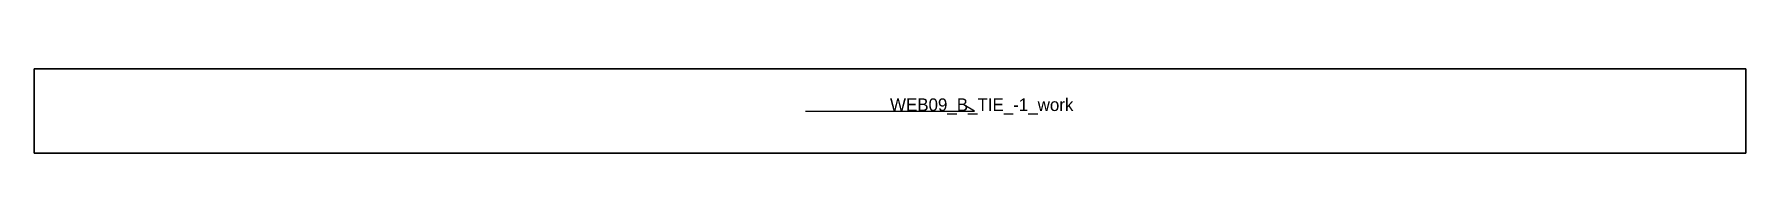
# Model space of a CAD drawing. Header units: millimetres. Extents: x 0 to 812, y 0 to 40.
import ezdxf

# ---------------------------------------------------------------- set-up
doc = ezdxf.new("R2010")
doc.units = ezdxf.units.MM
for name, color, linetype in [('CUT', 1, 'Continuous'), ('GRAIN', 3, 'Continuous'), ('LABEL', 7, 'Continuous'), ('SEW', 5, 'Continuous')]:
    doc.layers.add(name, color=color, linetype=linetype)

msp = doc.modelspace()

# ---------------------------------------------------------------- linework, layer by layer
at = {"layer": 'CUT'}
msp.add_lwpolyline([(0, 0), (0, 40), (811.52, 40), (811.52, 0), (0, 0)], close=True, dxfattribs=at)
at = {"layer": 'GRAIN'}
for p, q in [((365.76, 20), (445.76, 20)), ((445.76, 20), (440.76, 23))]:
    msp.add_line(p, q, dxfattribs=at)
at = {"layer": 'SEW'}
msp.add_lwpolyline([(0, 0), (811.52, 0), (811.52, 40), (0, 40)], close=True, dxfattribs=at)

# ---------------------------------------------------------------- texts
at = {"layer": 'LABEL'}
msp.add_text('WEB09_B_TIE_-1_work', height=6, dxfattribs=at).set_placement((405.76, 20))

doc.saveas('drawing.dxf')
